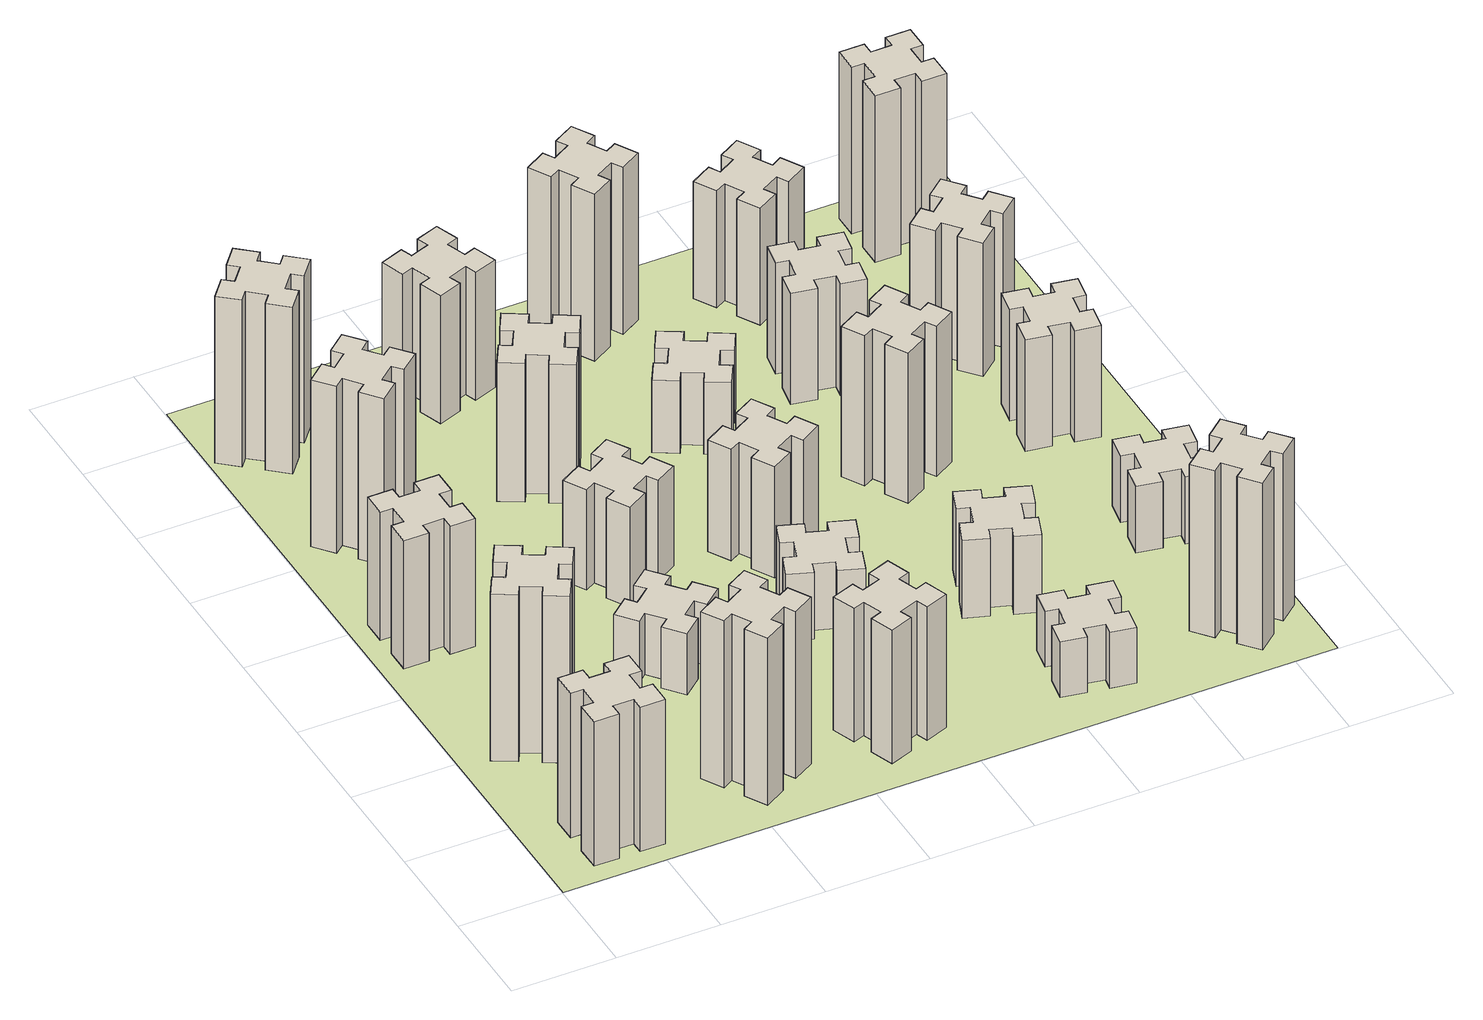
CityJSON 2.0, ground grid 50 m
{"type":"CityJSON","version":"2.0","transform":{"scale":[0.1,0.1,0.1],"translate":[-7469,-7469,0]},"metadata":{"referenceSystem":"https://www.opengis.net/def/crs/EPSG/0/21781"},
"CityObjects":{
"building1":{"type":"Building","attributes":{"class":"1000","function":"1000","usage":"1000","yearOfConstruction":2016,"roofType":"1000","measuredHeight":78,"storeysAboveGround":30,"storeysBelowGround":0},"geometry":[{"type":"Solid","lod":"1","boundaries":[[[[0,1,2,3,4,5,6,7,8,9,10,11,12,13,14,15,16,17,18,19]],[[17,16,20,21]],[[16,15,22,20]],[[15,14,23,22]],[[14,13,24,23]],[[13,12,25,24]],[[12,11,26,25]],[[11,10,27,26]],[[10,9,28,27]],[[9,8,29,28]],[[8,7,30,29]],[[7,6,31,30]],[[6,5,32,31]],[[5,4,33,32]],[[4,3,34,33]],[[3,2,35,34]],[[2,1,36,35]],[[1,0,37,36]],[[0,19,38,37]],[[19,18,39,38]],[[18,17,21,39]],[[24,25,26,27,28,29,30,31,32,33,34,35,36,37,38,39,21,20,22,23]]]]}]},
"building2":{"type":"Building","attributes":{"class":"1000","function":"1000","usage":"1000","yearOfConstruction":2016,"roofType":"1000","measuredHeight":90,"storeysAboveGround":30,"storeysBelowGround":0},"geometry":[{"type":"Solid","lod":"1","boundaries":[[[[40,41,42,43,44,45,46,47,48,49,50,51,52,53,54,55,56,57,58,59]],[[57,56,60,61]],[[56,55,62,60]],[[55,54,63,62]],[[54,53,64,63]],[[53,52,65,64]],[[52,51,66,65]],[[51,50,67,66]],[[50,49,68,67]],[[49,48,69,68]],[[48,47,70,69]],[[47,46,71,70]],[[46,45,72,71]],[[45,44,73,72]],[[44,43,74,73]],[[43,42,75,74]],[[42,41,76,75]],[[41,40,77,76]],[[40,59,78,77]],[[59,58,79,78]],[[58,57,61,79]],[[64,65,66,67,68,69,70,71,72,73,74,75,76,77,78,79,61,60,62,63]]]]}]},
"building3":{"type":"Building","attributes":{"class":"1000","function":"1000","usage":"1000","yearOfConstruction":2016,"roofType":"1000","measuredHeight":69,"storeysAboveGround":30,"storeysBelowGround":0},"geometry":[{"type":"Solid","lod":"1","boundaries":[[[[80,81,82,83,84,85,86,87,88,89,90,91,92,93,94,95,96,97,98,99]],[[97,96,100,101]],[[96,95,102,100]],[[95,94,103,102]],[[94,93,104,103]],[[93,92,105,104]],[[92,91,106,105]],[[91,90,107,106]],[[90,89,108,107]],[[89,88,109,108]],[[88,87,110,109]],[[87,86,111,110]],[[86,85,112,111]],[[85,84,113,112]],[[84,83,114,113]],[[83,82,115,114]],[[82,81,116,115]],[[81,80,117,116]],[[80,99,118,117]],[[99,98,119,118]],[[98,97,101,119]],[[104,105,106,107,108,109,110,111,112,113,114,115,116,117,118,119,101,100,102,103]]]]}]},
"building4":{"type":"Building","attributes":{"class":"1000","function":"1000","usage":"1000","yearOfConstruction":2016,"roofType":"1000","measuredHeight":90,"storeysAboveGround":30,"storeysBelowGround":0},"geometry":[{"type":"Solid","lod":"1","boundaries":[[[[120,121,122,123,124,125,126,127,128,129,130,131,132,133,134,135,136,137,138,139]],[[137,136,140,141]],[[136,135,142,140]],[[135,134,143,142]],[[134,133,144,143]],[[133,132,145,144]],[[132,131,146,145]],[[131,130,147,146]],[[130,129,148,147]],[[129,128,149,148]],[[128,127,150,149]],[[127,126,151,150]],[[126,125,152,151]],[[125,124,153,152]],[[124,123,154,153]],[[123,122,155,154]],[[122,121,156,155]],[[121,120,157,156]],[[120,139,158,157]],[[139,138,159,158]],[[138,137,141,159]],[[144,145,146,147,148,149,150,151,152,153,154,155,156,157,158,159,141,140,142,143]]]]}]},
"building5":{"type":"Building","attributes":{"class":"1000","function":"1000","usage":"1000","yearOfConstruction":2016,"roofType":"1000","measuredHeight":90,"storeysAboveGround":30,"storeysBelowGround":0},"geometry":[{"type":"Solid","lod":"1","boundaries":[[[[160,161,162,163,164,165,166,167,168,169,170,171,172,173,174,175,176,177,178,179]],[[177,176,180,181]],[[176,175,182,180]],[[175,174,183,182]],[[174,173,184,183]],[[173,172,185,184]],[[172,171,186,185]],[[171,170,187,186]],[[170,169,188,187]],[[169,168,189,188]],[[168,167,190,189]],[[167,166,191,190]],[[166,165,192,191]],[[165,164,193,192]],[[164,163,194,193]],[[163,162,195,194]],[[162,161,196,195]],[[161,160,197,196]],[[160,179,198,197]],[[179,178,199,198]],[[178,177,181,199]],[[184,185,186,187,188,189,190,191,192,193,194,195,196,197,198,199,181,180,182,183]]]]}]},
"building6":{"type":"Building","attributes":{"class":"1000","function":"1000","usage":"1000","yearOfConstruction":2016,"roofType":"1000","measuredHeight":90,"storeysAboveGround":30,"storeysBelowGround":0},"geometry":[{"type":"Solid","lod":"1","boundaries":[[[[200,201,202,203,204,205,206,207,208,209,210,211,212,213,214,215,216,217,218,219]],[[217,216,220,221]],[[216,215,222,220]],[[215,214,223,222]],[[214,213,224,223]],[[213,212,225,224]],[[212,211,226,225]],[[211,210,227,226]],[[210,209,228,227]],[[209,208,229,228]],[[208,207,230,229]],[[207,206,231,230]],[[206,205,232,231]],[[205,204,233,232]],[[204,203,234,233]],[[203,202,235,234]],[[202,201,236,235]],[[201,200,237,236]],[[200,219,238,237]],[[219,218,239,238]],[[218,217,221,239]],[[224,225,226,227,228,229,230,231,232,233,234,235,236,237,238,239,221,220,222,223]]]]}]},
"building7":{"type":"Building","attributes":{"class":"1000","function":"1000","usage":"1000","yearOfConstruction":2016,"roofType":"1000","measuredHeight":33,"storeysAboveGround":30,"storeysBelowGround":0},"geometry":[{"type":"Solid","lod":"1","boundaries":[[[[240,241,242,243,244,245,246,247,248,249,250,251,252,253,254,255,256,257,258,259]],[[257,256,260,261]],[[256,255,262,260]],[[255,254,263,262]],[[254,253,264,263]],[[253,252,265,264]],[[252,251,266,265]],[[251,250,267,266]],[[250,249,268,267]],[[249,248,269,268]],[[248,247,270,269]],[[247,246,271,270]],[[246,245,272,271]],[[245,244,273,272]],[[244,243,274,273]],[[243,242,275,274]],[[242,241,276,275]],[[241,240,277,276]],[[240,259,278,277]],[[259,258,279,278]],[[258,257,261,279]],[[264,265,266,267,268,269,270,271,272,273,274,275,276,277,278,279,261,260,262,263]]]]}]},
"building8":{"type":"Building","attributes":{"class":"1000","function":"1000","usage":"1000","yearOfConstruction":2016,"roofType":"1000","measuredHeight":54,"storeysAboveGround":30,"storeysBelowGround":0},"geometry":[{"type":"Solid","lod":"1","boundaries":[[[[280,281,282,283,284,285,286,287,288,289,290,291,292,293,294,295,296,297,298,299]],[[297,296,300,301]],[[296,295,302,300]],[[295,294,303,302]],[[294,293,304,303]],[[293,292,305,304]],[[292,291,306,305]],[[291,290,307,306]],[[290,289,308,307]],[[289,288,309,308]],[[288,287,310,309]],[[287,286,311,310]],[[286,285,312,311]],[[285,284,313,312]],[[284,283,314,313]],[[283,282,315,314]],[[282,281,316,315]],[[281,280,317,316]],[[280,299,318,317]],[[299,298,319,318]],[[298,297,301,319]],[[304,305,306,307,308,309,310,311,312,313,314,315,316,317,318,319,301,300,302,303]]]]}]},
"building9":{"type":"Building","attributes":{"class":"1000","function":"1000","usage":"1000","yearOfConstruction":2016,"roofType":"1000","measuredHeight":72,"storeysAboveGround":30,"storeysBelowGround":0},"geometry":[{"type":"Solid","lod":"1","boundaries":[[[[320,321,322,323,324,325,326,327,328,329,330,331,332,333,334,335,336,337,338,339]],[[337,336,340,341]],[[336,335,342,340]],[[335,334,343,342]],[[334,333,344,343]],[[333,332,345,344]],[[332,331,346,345]],[[331,330,347,346]],[[330,329,348,347]],[[329,328,349,348]],[[328,327,350,349]],[[327,326,351,350]],[[326,325,352,351]],[[325,324,353,352]],[[324,323,354,353]],[[323,322,355,354]],[[322,321,356,355]],[[321,320,357,356]],[[320,339,358,357]],[[339,338,359,358]],[[338,337,341,359]],[[344,345,346,347,348,349,350,351,352,353,354,355,356,357,358,359,341,340,342,343]]]]}]},
"building10":{"type":"Building","attributes":{"class":"1000","function":"1000","usage":"1000","yearOfConstruction":2016,"roofType":"1000","measuredHeight":75,"storeysAboveGround":30,"storeysBelowGround":0},"geometry":[{"type":"Solid","lod":"1","boundaries":[[[[360,361,362,363,364,365,366,367,368,369,370,371,372,373,374,375,376,377,378,379]],[[377,376,380,381]],[[376,375,382,380]],[[375,374,383,382]],[[374,373,384,383]],[[373,372,385,384]],[[372,371,386,385]],[[371,370,387,386]],[[370,369,388,387]],[[369,368,389,388]],[[368,367,390,389]],[[367,366,391,390]],[[366,365,392,391]],[[365,364,393,392]],[[364,363,394,393]],[[363,362,395,394]],[[362,361,396,395]],[[361,360,397,396]],[[360,379,398,397]],[[379,378,399,398]],[[378,377,381,399]],[[384,385,386,387,388,389,390,391,392,393,394,395,396,397,398,399,381,380,382,383]]]]}]},
"building11":{"type":"Building","attributes":{"class":"1000","function":"1000","usage":"1000","yearOfConstruction":2016,"roofType":"1000","measuredHeight":69,"storeysAboveGround":30,"storeysBelowGround":0},"geometry":[{"type":"Solid","lod":"1","boundaries":[[[[400,401,402,403,404,405,406,407,408,409,410,411,412,413,414,415,416,417,418,419]],[[417,416,420,421]],[[416,415,422,420]],[[415,414,423,422]],[[414,413,424,423]],[[413,412,425,424]],[[412,411,426,425]],[[411,410,427,426]],[[410,409,428,427]],[[409,408,429,428]],[[408,407,430,429]],[[407,406,431,430]],[[406,405,432,431]],[[405,404,433,432]],[[404,403,434,433]],[[403,402,435,434]],[[402,401,436,435]],[[401,400,437,436]],[[400,419,438,437]],[[419,418,439,438]],[[418,417,421,439]],[[424,425,426,427,428,429,430,431,432,433,434,435,436,437,438,439,421,420,422,423]]]]}]},
"building12":{"type":"Building","attributes":{"class":"1000","function":"1000","usage":"1000","yearOfConstruction":2016,"roofType":"1000","measuredHeight":36,"storeysAboveGround":30,"storeysBelowGround":0},"geometry":[{"type":"Solid","lod":"1","boundaries":[[[[440,441,442,443,444,445,446,447,448,449,450,451,452,453,454,455,456,457,458,459]],[[457,456,460,461]],[[456,455,462,460]],[[455,454,463,462]],[[454,453,464,463]],[[453,452,465,464]],[[452,451,466,465]],[[451,450,467,466]],[[450,449,468,467]],[[449,448,469,468]],[[448,447,470,469]],[[447,446,471,470]],[[446,445,472,471]],[[445,444,473,472]],[[444,443,474,473]],[[443,442,475,474]],[[442,441,476,475]],[[441,440,477,476]],[[440,459,478,477]],[[459,458,479,478]],[[458,457,461,479]],[[464,465,466,467,468,469,470,471,472,473,474,475,476,477,478,479,461,460,462,463]]]]}]},
"building13":{"type":"Building","attributes":{"class":"1000","function":"1000","usage":"1000","yearOfConstruction":2016,"roofType":"1000","measuredHeight":60,"storeysAboveGround":30,"storeysBelowGround":0},"geometry":[{"type":"Solid","lod":"1","boundaries":[[[[480,481,482,483,484,485,486,487,488,489,490,491,492,493,494,495,496,497,498,499]],[[497,496,500,501]],[[496,495,502,500]],[[495,494,503,502]],[[494,493,504,503]],[[493,492,505,504]],[[492,491,506,505]],[[491,490,507,506]],[[490,489,508,507]],[[489,488,509,508]],[[488,487,510,509]],[[487,486,511,510]],[[486,485,512,511]],[[485,484,513,512]],[[484,483,514,513]],[[483,482,515,514]],[[482,481,516,515]],[[481,480,517,516]],[[480,499,518,517]],[[499,498,519,518]],[[498,497,501,519]],[[504,505,506,507,508,509,510,511,512,513,514,515,516,517,518,519,501,500,502,503]]]]}]},
"building14":{"type":"Building","attributes":{"class":"1000","function":"1000","usage":"1000","yearOfConstruction":2016,"roofType":"1000","measuredHeight":39,"storeysAboveGround":30,"storeysBelowGround":0},"geometry":[{"type":"Solid","lod":"1","boundaries":[[[[520,521,522,523,524,525,526,527,528,529,530,531,532,533,534,535,536,537,538,539]],[[537,536,540,541]],[[536,535,542,540]],[[535,534,543,542]],[[534,533,544,543]],[[533,532,545,544]],[[532,531,546,545]],[[531,530,547,546]],[[530,529,548,547]],[[529,528,549,548]],[[528,527,550,549]],[[527,526,551,550]],[[526,525,552,551]],[[525,524,553,552]],[[524,523,554,553]],[[523,522,555,554]],[[522,521,556,555]],[[521,520,557,556]],[[520,539,558,557]],[[539,538,559,558]],[[538,537,541,559]],[[544,545,546,547,548,549,550,551,552,553,554,555,556,557,558,559,541,540,542,543]]]]}]},
"building15":{"type":"Building","attributes":{"class":"1000","function":"1000","usage":"1000","yearOfConstruction":2016,"roofType":"1000","measuredHeight":30,"storeysAboveGround":30,"storeysBelowGround":0},"geometry":[{"type":"Solid","lod":"1","boundaries":[[[[560,561,562,563,564,565,566,567,568,569,570,571,572,573,574,575,576,577,578,579]],[[577,576,580,581]],[[576,575,582,580]],[[575,574,583,582]],[[574,573,584,583]],[[573,572,585,584]],[[572,571,586,585]],[[571,570,587,586]],[[570,569,588,587]],[[569,568,589,588]],[[568,567,590,589]],[[567,566,591,590]],[[566,565,592,591]],[[565,564,593,592]],[[564,563,594,593]],[[563,562,595,594]],[[562,561,596,595]],[[561,560,597,596]],[[560,579,598,597]],[[579,578,599,598]],[[578,577,581,599]],[[584,585,586,587,588,589,590,591,592,593,594,595,596,597,598,599,581,580,582,583]]]]}]},
"building16":{"type":"Building","attributes":{"class":"1000","function":"1000","usage":"1000","yearOfConstruction":2016,"roofType":"1000","measuredHeight":90,"storeysAboveGround":30,"storeysBelowGround":0},"geometry":[{"type":"Solid","lod":"1","boundaries":[[[[600,601,602,603,604,605,606,607,608,609,610,611,612,613,614,615,616,617,618,619]],[[617,616,620,621]],[[616,615,622,620]],[[615,614,623,622]],[[614,613,624,623]],[[613,612,625,624]],[[612,611,626,625]],[[611,610,627,626]],[[610,609,628,627]],[[609,608,629,628]],[[608,607,630,629]],[[607,606,631,630]],[[606,605,632,631]],[[605,604,633,632]],[[604,603,634,633]],[[603,602,635,634]],[[602,601,636,635]],[[601,600,637,636]],[[600,619,638,637]],[[619,618,639,638]],[[618,617,621,639]],[[624,625,626,627,628,629,630,631,632,633,634,635,636,637,638,639,621,620,622,623]]]]}]},
"building17":{"type":"Building","attributes":{"class":"1000","function":"1000","usage":"1000","yearOfConstruction":2016,"roofType":"1000","measuredHeight":42,"storeysAboveGround":30,"storeysBelowGround":0},"geometry":[{"type":"Solid","lod":"1","boundaries":[[[[640,641,642,643,644,645,646,647,648,649,650,651,652,653,654,655,656,657,658,659]],[[657,656,660,661]],[[656,655,662,660]],[[655,654,663,662]],[[654,653,664,663]],[[653,652,665,664]],[[652,651,666,665]],[[651,650,667,666]],[[650,649,668,667]],[[649,648,669,668]],[[648,647,670,669]],[[647,646,671,670]],[[646,645,672,671]],[[645,644,673,672]],[[644,643,674,673]],[[643,642,675,674]],[[642,641,676,675]],[[641,640,677,676]],[[640,659,678,677]],[[659,658,679,678]],[[658,657,661,679]],[[664,665,666,667,668,669,670,671,672,673,674,675,676,677,678,679,661,660,662,663]]]]}]},
"building18":{"type":"Building","attributes":{"class":"1000","function":"1000","usage":"1000","yearOfConstruction":2016,"roofType":"1000","measuredHeight":81,"storeysAboveGround":30,"storeysBelowGround":0},"geometry":[{"type":"Solid","lod":"1","boundaries":[[[[680,681,682,683,684,685,686,687,688,689,690,691,692,693,694,695,696,697,698,699]],[[697,696,700,701]],[[696,695,702,700]],[[695,694,703,702]],[[694,693,704,703]],[[693,692,705,704]],[[692,691,706,705]],[[691,690,707,706]],[[690,689,708,707]],[[689,688,709,708]],[[688,687,710,709]],[[687,686,711,710]],[[686,685,712,711]],[[685,684,713,712]],[[684,683,714,713]],[[683,682,715,714]],[[682,681,716,715]],[[681,680,717,716]],[[680,699,718,717]],[[699,698,719,718]],[[698,697,701,719]],[[704,705,706,707,708,709,710,711,712,713,714,715,716,717,718,719,701,700,702,703]]]]}]},
"building19":{"type":"Building","attributes":{"class":"1000","function":"1000","usage":"1000","yearOfConstruction":2016,"roofType":"1000","measuredHeight":60,"storeysAboveGround":30,"storeysBelowGround":0},"geometry":[{"type":"Solid","lod":"1","boundaries":[[[[720,721,722,723,724,725,726,727,728,729,730,731,732,733,734,735,736,737,738,739]],[[737,736,740,741]],[[736,735,742,740]],[[735,734,743,742]],[[734,733,744,743]],[[733,732,745,744]],[[732,731,746,745]],[[731,730,747,746]],[[730,729,748,747]],[[729,728,749,748]],[[728,727,750,749]],[[727,726,751,750]],[[726,725,752,751]],[[725,724,753,752]],[[724,723,754,753]],[[723,722,755,754]],[[722,721,756,755]],[[721,720,757,756]],[[720,739,758,757]],[[739,738,759,758]],[[738,737,741,759]],[[744,745,746,747,748,749,750,751,752,753,754,755,756,757,758,759,741,740,742,743]]]]}]},
"building20":{"type":"Building","attributes":{"class":"1000","function":"1000","usage":"1000","yearOfConstruction":2016,"roofType":"1000","measuredHeight":90,"storeysAboveGround":30,"storeysBelowGround":0},"geometry":[{"type":"Solid","lod":"1","boundaries":[[[[760,761,762,763,764,765,766,767,768,769,770,771,772,773,774,775,776,777,778,779]],[[777,776,780,781]],[[776,775,782,780]],[[775,774,783,782]],[[774,773,784,783]],[[773,772,785,784]],[[772,771,786,785]],[[771,770,787,786]],[[770,769,788,787]],[[769,768,789,788]],[[768,767,790,789]],[[767,766,791,790]],[[766,765,792,791]],[[765,764,793,792]],[[764,763,794,793]],[[763,762,795,794]],[[762,761,796,795]],[[761,760,797,796]],[[760,779,798,797]],[[779,778,799,798]],[[778,777,781,799]],[[784,785,786,787,788,789,790,791,792,793,794,795,796,797,798,799,781,780,782,783]]]]}]},
"building21":{"type":"Building","attributes":{"class":"1000","function":"1000","usage":"1000","yearOfConstruction":2016,"roofType":"1000","measuredHeight":63,"storeysAboveGround":30,"storeysBelowGround":0},"geometry":[{"type":"Solid","lod":"1","boundaries":[[[[800,801,802,803,804,805,806,807,808,809,810,811,812,813,814,815,816,817,818,819]],[[817,816,820,821]],[[816,815,822,820]],[[815,814,823,822]],[[814,813,824,823]],[[813,812,825,824]],[[812,811,826,825]],[[811,810,827,826]],[[810,809,828,827]],[[809,808,829,828]],[[808,807,830,829]],[[807,806,831,830]],[[806,805,832,831]],[[805,804,833,832]],[[804,803,834,833]],[[803,802,835,834]],[[802,801,836,835]],[[801,800,837,836]],[[800,819,838,837]],[[819,818,839,838]],[[818,817,821,839]],[[824,825,826,827,828,829,830,831,832,833,834,835,836,837,838,839,821,820,822,823]]]]}]},
"building22":{"type":"Building","attributes":{"class":"1000","function":"1000","usage":"1000","yearOfConstruction":2016,"roofType":"1000","measuredHeight":36,"storeysAboveGround":30,"storeysBelowGround":0},"geometry":[{"type":"Solid","lod":"1","boundaries":[[[[840,841,842,843,844,845,846,847,848,849,850,851,852,853,854,855,856,857,858,859]],[[857,856,860,861]],[[856,855,862,860]],[[855,854,863,862]],[[854,853,864,863]],[[853,852,865,864]],[[852,851,866,865]],[[851,850,867,866]],[[850,849,868,867]],[[849,848,869,868]],[[848,847,870,869]],[[847,846,871,870]],[[846,845,872,871]],[[845,844,873,872]],[[844,843,874,873]],[[843,842,875,874]],[[842,841,876,875]],[[841,840,877,876]],[[840,859,878,877]],[[859,858,879,878]],[[858,857,861,879]],[[864,865,866,867,868,869,870,871,872,873,874,875,876,877,878,879,861,860,862,863]]]]}]},
"building23":{"type":"Building","attributes":{"class":"1000","function":"1000","usage":"1000","yearOfConstruction":2016,"roofType":"1000","measuredHeight":60,"storeysAboveGround":30,"storeysBelowGround":0},"geometry":[{"type":"Solid","lod":"1","boundaries":[[[[880,881,882,883,884,885,886,887,888,889,890,891,892,893,894,895,896,897,898,899]],[[897,896,900,901]],[[896,895,902,900]],[[895,894,903,902]],[[894,893,904,903]],[[893,892,905,904]],[[892,891,906,905]],[[891,890,907,906]],[[890,889,908,907]],[[889,888,909,908]],[[888,887,910,909]],[[887,886,911,910]],[[886,885,912,911]],[[885,884,913,912]],[[884,883,914,913]],[[883,882,915,914]],[[882,881,916,915]],[[881,880,917,916]],[[880,899,918,917]],[[899,898,919,918]],[[898,897,901,919]],[[904,905,906,907,908,909,910,911,912,913,914,915,916,917,918,919,901,900,902,903]]]]}]},
"building24":{"type":"Building","attributes":{"class":"1000","function":"1000","usage":"1000","yearOfConstruction":2016,"roofType":"1000","measuredHeight":72,"storeysAboveGround":30,"storeysBelowGround":0},"geometry":[{"type":"Solid","lod":"1","boundaries":[[[[920,921,922,923,924,925,926,927,928,929,930,931,932,933,934,935,936,937,938,939]],[[937,936,940,941]],[[936,935,942,940]],[[935,934,943,942]],[[934,933,944,943]],[[933,932,945,944]],[[932,931,946,945]],[[931,930,947,946]],[[930,929,948,947]],[[929,928,949,948]],[[928,927,950,949]],[[927,926,951,950]],[[926,925,952,951]],[[925,924,953,952]],[[924,923,954,953]],[[923,922,955,954]],[[922,921,956,955]],[[921,920,957,956]],[[920,939,958,957]],[[939,938,959,958]],[[938,937,941,959]],[[944,945,946,947,948,949,950,951,952,953,954,955,956,957,958,959,941,940,942,943]]]]}]},
"building25":{"type":"Building","attributes":{"class":"1000","function":"1000","usage":"1000","yearOfConstruction":2016,"roofType":"1000","measuredHeight":90,"storeysAboveGround":30,"storeysBelowGround":0},"geometry":[{"type":"Solid","lod":"1","boundaries":[[[[960,961,962,963,964,965,966,967,968,969,970,971,972,973,974,975,976,977,978,979]],[[977,976,980,981]],[[976,975,982,980]],[[975,974,983,982]],[[974,973,984,983]],[[973,972,985,984]],[[972,971,986,985]],[[971,970,987,986]],[[970,969,988,987]],[[969,968,989,988]],[[968,967,990,989]],[[967,966,991,990]],[[966,965,992,991]],[[965,964,993,992]],[[964,963,994,993]],[[963,962,995,994]],[[962,961,996,995]],[[961,960,997,996]],[[960,979,998,997]],[[979,978,999,998]],[[978,977,981,999]],[[984,985,986,987,988,989,990,991,992,993,994,995,996,997,998,999,981,980,982,983]]]]}]},
"landuse1":{"type":"LandUse","attributes":{"name":"plot1","function":"1010"},"geometry":[{"type":"MultiSurface","lod":"1","boundaries":[[[1000,1001,1002,1003]]]}]}
},
"vertices":[
[265,325,0],[265,225,0],[205,225,0],[205,105,0],[325,105,0],[325,165,0],[425,165,0],[425,105,0],[545,105,0],[545,225,0],[485,225,0],[485,325,0],[545,325,0],[545,445,0],[425,445,0],[425,385,0],[325,385,0],[325,445,0],[205,445,0],[205,325,0],[325,385,780],[325,445,780],[425,385,780],[425,445,780],[545,445,780],[545,325,780],[485,325,780],[485,225,780],[545,225,780],[545,105,780],[425,105,780],[425,165,780],[325,165,780],[325,105,780],[205,105,780],[205,225,780],[265,225,780],[265,325,780],[205,325,780],[205,445,780],
[277,945,0],[364,895,0],[334,843,0],[438,783,0],[498,887,0],[446,917,0],[496,1004,0],[548,974,0],[608,1078,0],[504,1138,0],[474,1086,0],[387,1136,0],[417,1188,0],[313,1248,0],[253,1144,0],[305,1114,0],[255,1027,0],[203,1057,0],[143,953,0],[247,893,0],[255,1027,900],[203,1057,900],[305,1114,900],[253,1144,900],[313,1248,900],[417,1188,900],[387,1136,900],[474,1086,900],[504,1138,900],[608,1078,900],[548,974,900],[496,1004,900],[446,917,900],[498,887,900],[438,783,900],[334,843,900],[364,895,900],[277,945,900],[247,893,900],[143,953,900],
[325,1965,0],[225,1965,0],[225,2025,0],[105,2025,0],[105,1905,0],[165,1905,0],[165,1805,0],[105,1805,0],[105,1685,0],[225,1685,0],[225,1745,0],[325,1745,0],[325,1685,0],[445,1685,0],[445,1805,0],[385,1805,0],[385,1905,0],[445,1905,0],[445,2025,0],[325,2025,0],[385,1905,690],[445,1905,690],[385,1805,690],[445,1805,690],[445,1685,690],[325,1685,690],[325,1745,690],[225,1745,690],[225,1685,690],[105,1685,690],[105,1805,690],[165,1805,690],[165,1905,690],[105,1905,690],[105,2025,690],[225,2025,690],[225,1965,690],[325,1965,690],[325,2025,690],[445,2025,690],
[492,2628,0],[427,2704,0],[473,2743,0],[396,2835,0],[304,2758,0],[343,2712,0],[266,2647,0],[228,2693,0],[136,2616,0],[213,2524,0],[259,2563,0],[323,2486,0],[277,2448,0],[354,2356,0],[446,2433,0],[408,2479,0],[484,2543,0],[523,2497,0],[615,2574,0],[538,2666,0],[484,2543,900],[523,2497,900],[408,2479,900],[446,2433,900],[354,2356,900],[277,2448,900],[323,2486,900],[259,2563,900],[213,2524,900],[136,2616,900],[228,2693,900],[266,2647,900],[343,2712,900],[304,2758,900],[396,2835,900],[473,2743,900],[427,2704,900],[492,2628,900],[538,2666,900],[615,2574,900],
[1127,255,0],[1214,305,0],[1244,253,0],[1348,313,0],[1288,417,0],[1236,387,0],[1186,474,0],[1238,504,0],[1178,608,0],[1074,548,0],[1104,496,0],[1017,446,0],[987,498,0],[883,438,0],[943,334,0],[995,364,0],[1045,277,0],[993,247,0],[1053,143,0],[1157,203,0],[1045,277,900],[993,247,900],[995,364,900],[943,334,900],[883,438,900],[987,498,900],[1017,446,900],[1104,496,900],[1074,548,900],[1178,608,900],[1238,504,900],[1186,474,900],[1236,387,900],[1288,417,900],[1348,313,900],[1244,253,900],[1214,305,900],[1127,255,900],[1157,203,900],[1053,143,900],
[384,3387,0],[308,3452,0],[346,3498,0],[254,3575,0],[177,3483,0],[223,3444,0],[159,3368,0],[113,3406,0],[36,3314,0],[128,3237,0],[166,3283,0],[243,3219,0],[204,3173,0],[296,3096,0],[373,3188,0],[327,3226,0],[392,3303,0],[438,3264,0],[515,3356,0],[423,3433,0],[392,3303,900],[438,3264,900],[327,3226,900],[373,3188,900],[296,3096,900],[204,3173,900],[243,3219,900],[166,3283,900],[128,3237,900],[36,3314,900],[113,3406,900],[159,3368,900],[223,3444,900],[177,3483,900],[254,3575,900],[346,3498,900],[308,3452,900],[384,3387,900],[423,3433,900],[515,3356,900],
[1083,1332,0],[1006,1267,0],[968,1313,0],[876,1236,0],[953,1144,0],[999,1183,0],[1063,1106,0],[1017,1068,0],[1094,976,0],[1186,1053,0],[1148,1099,0],[1224,1163,0],[1263,1117,0],[1355,1194,0],[1278,1286,0],[1232,1248,0],[1167,1324,0],[1213,1363,0],[1136,1455,0],[1044,1378,0],[1167,1324,330],[1213,1363,330],[1232,1248,330],[1278,1286,330],[1355,1194,330],[1263,1117,330],[1224,1163,330],[1148,1099,330],[1186,1053,330],[1094,976,330],[1017,1068,330],[1063,1106,330],[999,1183,330],[953,1144,330],[876,1236,330],[968,1313,330],[1006,1267,330],[1083,1332,330],[1044,1378,330],[1136,1455,330],
[1336,1867,0],[1286,1954,0],[1338,1984,0],[1278,2088,0],[1174,2028,0],[1204,1976,0],[1117,1926,0],[1087,1978,0],[983,1918,0],[1043,1814,0],[1095,1844,0],[1145,1757,0],[1093,1727,0],[1153,1623,0],[1257,1683,0],[1227,1735,0],[1314,1785,0],[1344,1733,0],[1448,1793,0],[1388,1897,0],[1314,1785,540],[1344,1733,540],[1227,1735,540],[1257,1683,540],[1153,1623,540],[1093,1727,540],[1145,1757,540],[1095,1844,540],[1043,1814,540],[983,1918,540],[1087,1978,540],[1117,1926,540],[1204,1976,540],[1174,2028,540],[1278,2088,540],[1338,1984,540],[1286,1954,540],[1336,1867,540],[1388,1897,540],[1448,1793,540],
[1765,496,0],[1671,462,0],[1650,518,0],[1537,477,0],[1579,364,0],[1635,385,0],[1669,291,0],[1613,270,0],[1654,157,0],[1767,199,0],[1746,255,0],[1840,289,0],[1860,233,0],[1973,274,0],[1932,387,0],[1876,366,0],[1842,460,0],[1898,480,0],[1857,593,0],[1744,552,0],[1842,460,720],[1898,480,720],[1876,366,720],[1932,387,720],[1973,274,720],[1860,233,720],[1840,289,720],[1746,255,720],[1767,199,720],[1654,157,720],[1613,270,720],[1669,291,720],[1635,385,720],[1579,364,720],[1537,477,720],[1650,518,720],[1671,462,720],[1765,496,720],[1744,552,720],[1857,593,720],
[1314,2666,0],[1227,2716,0],[1257,2768,0],[1153,2828,0],[1093,2724,0],[1145,2694,0],[1095,2607,0],[1043,2637,0],[983,2533,0],[1087,2473,0],[1117,2525,0],[1204,2475,0],[1174,2423,0],[1278,2363,0],[1338,2467,0],[1286,2497,0],[1336,2584,0],[1388,2554,0],[1448,2658,0],[1344,2718,0],[1336,2584,750],[1388,2554,750],[1286,2497,750],[1338,2467,750],[1278,2363,750],[1174,2423,750],[1204,2475,750],[1117,2525,750],[1087,2473,750],[983,2533,750],[1043,2637,750],[1095,2607,750],[1145,2694,750],[1093,2724,750],[1153,2828,750],[1257,2768,750],[1227,2716,750],[1314,2666,750],[1344,2718,750],[1448,2658,750],
[1125,3456,0],[1031,3422,0],[1010,3478,0],[897,3437,0],[939,3324,0],[995,3345,0],[1029,3251,0],[973,3230,0],[1014,3117,0],[1127,3159,0],[1106,3215,0],[1200,3249,0],[1220,3193,0],[1333,3234,0],[1292,3347,0],[1236,3326,0],[1202,3420,0],[1258,3440,0],[1217,3553,0],[1104,3512,0],[1202,3420,690],[1258,3440,690],[1236,3326,690],[1292,3347,690],[1333,3234,690],[1220,3193,690],[1200,3249,690],[1106,3215,690],[1127,3159,690],[1014,3117,690],[973,3230,690],[1029,3251,690],[995,3345,690],[939,3324,690],[897,3437,690],[1010,3478,690],[1031,3422,690],[1125,3456,690],[1104,3512,690],[1217,3553,690],
[1771,1129,0],[1865,1095,0],[1844,1039,0],[1957,997,0],[1998,1110,0],[1942,1131,0],[1976,1225,0],[2032,1204,0],[2073,1317,0],[1960,1358,0],[1940,1302,0],[1846,1336,0],[1867,1392,0],[1754,1433,0],[1713,1320,0],[1769,1300,0],[1735,1206,0],[1679,1227,0],[1637,1114,0],[1750,1073,0],[1735,1206,360],[1679,1227,360],[1769,1300,360],[1713,1320,360],[1754,1433,360],[1867,1392,360],[1846,1336,360],[1940,1302,360],[1960,1358,360],[2073,1317,360],[2032,1204,360],[1976,1225,360],[1942,1131,360],[1998,1110,360],[1957,997,360],[1844,1039,360],[1865,1095,360],[1771,1129,360],[1750,1073,360],[1637,1114,360],
[1976,1767,0],[1926,1854,0],[1978,1884,0],[1918,1988,0],[1814,1928,0],[1844,1876,0],[1757,1826,0],[1727,1878,0],[1623,1818,0],[1683,1714,0],[1735,1744,0],[1785,1657,0],[1733,1627,0],[1793,1523,0],[1897,1583,0],[1867,1635,0],[1954,1685,0],[1984,1633,0],[2088,1693,0],[2028,1797,0],[1954,1685,600],[1984,1633,600],[1867,1635,600],[1897,1583,600],[1793,1523,600],[1733,1627,600],[1785,1657,600],[1735,1744,600],[1683,1714,600],[1623,1818,600],[1727,1878,600],[1757,1826,600],[1844,1876,600],[1814,1928,600],[1918,1988,600],[1978,1884,600],[1926,1854,600],[1976,1767,600],[2028,1797,600],[2088,1693,600],
[2026,2497,0],[2076,2584,0],[2128,2554,0],[2188,2658,0],[2084,2718,0],[2054,2666,0],[1967,2716,0],[1997,2768,0],[1893,2828,0],[1833,2724,0],[1885,2694,0],[1835,2607,0],[1783,2637,0],[1723,2533,0],[1827,2473,0],[1857,2525,0],[1944,2475,0],[1914,2423,0],[2018,2363,0],[2078,2467,0],[1944,2475,390],[1914,2423,390],[1857,2525,390],[1827,2473,390],[1723,2533,390],[1783,2637,390],[1835,2607,390],[1885,2694,390],[1833,2724,390],[1893,2828,390],[1997,2768,390],[1967,2716,390],[2054,2666,390],[2084,2718,390],[2188,2658,390],[2128,2554,390],[2076,2584,390],[2026,2497,390],[2078,2467,390],[2018,2363,390],
[2596,444,0],[2578,345,0],[2519,356,0],[2498,237,0],[2617,217,0],[2627,276,0],[2725,258,0],[2715,199,0],[2833,178,0],[2854,297,0],[2795,307,0],[2812,405,0],[2871,395,0],[2892,513,0],[2774,534,0],[2764,475,0],[2665,492,0],[2676,551,0],[2557,572,0],[2537,454,0],[2665,492,300],[2676,551,300],[2764,475,300],[2774,534,300],[2892,513,300],[2871,395,300],[2812,405,300],[2795,307,300],[2854,297,300],[2833,178,300],[2715,199,300],[2725,258,300],[2627,276,300],[2617,217,300],[2498,237,300],[2519,356,300],[2578,345,300],[2596,444,300],[2537,454,300],[2557,572,300],
[1844,3556,0],[1757,3506,0],[1727,3558,0],[1623,3498,0],[1683,3394,0],[1735,3424,0],[1785,3337,0],[1733,3307,0],[1793,3203,0],[1897,3263,0],[1867,3315,0],[1954,3365,0],[1984,3313,0],[2088,3373,0],[2028,3477,0],[1976,3447,0],[1926,3534,0],[1978,3564,0],[1918,3668,0],[1814,3608,0],[1926,3534,900],[1978,3564,900],[1976,3447,900],[2028,3477,900],[2088,3373,900],[1984,3313,900],[1954,3365,900],[1867,3315,900],[1897,3263,900],[1793,3203,900],[1733,3307,900],[1785,3337,900],[1735,3424,900],[1683,3394,900],[1623,3498,900],[1727,3558,900],[1757,3506,900],[1844,3556,900],[1814,3608,900],[1918,3668,900],
[2682,931,0],[2716,1025,0],[2772,1004,0],[2813,1117,0],[2700,1158,0],[2680,1102,0],[2586,1136,0],[2607,1192,0],[2494,1233,0],[2453,1120,0],[2509,1100,0],[2475,1006,0],[2419,1027,0],[2377,914,0],[2490,873,0],[2511,929,0],[2605,895,0],[2584,839,0],[2697,797,0],[2738,910,0],[2605,895,420],[2584,839,420],[2511,929,420],[2490,873,420],[2377,914,420],[2419,1027,420],[2475,1006,420],[2509,1100,420],[2453,1120,420],[2494,1233,420],[2607,1192,420],[2586,1136,420],[2680,1102,420],[2700,1158,420],[2813,1117,420],[2772,1004,420],[2716,1025,420],[2682,931,420],[2738,910,420],[2697,797,420],
[2475,1944,0],[2525,1857,0],[2473,1827,0],[2533,1723,0],[2637,1783,0],[2607,1835,0],[2694,1885,0],[2724,1833,0],[2828,1893,0],[2768,1997,0],[2716,1967,0],[2666,2054,0],[2718,2084,0],[2658,2188,0],[2554,2128,0],[2584,2076,0],[2497,2026,0],[2467,2078,0],[2363,2018,0],[2423,1914,0],[2497,2026,810],[2467,2078,810],[2584,2076,810],[2554,2128,810],[2658,2188,810],[2718,2084,810],[2666,2054,810],[2716,1967,810],[2768,1997,810],[2828,1893,810],[2724,1833,810],[2694,1885,810],[2607,1835,810],[2637,1783,810],[2533,1723,810],[2473,1827,810],[2525,1857,810],[2475,1944,810],[2423,1914,810],[2363,2018,810],
[2664,2795,0],[2565,2812,0],[2576,2871,0],[2457,2892,0],[2437,2774,0],[2496,2764,0],[2478,2665,0],[2419,2676,0],[2398,2557,0],[2517,2537,0],[2527,2596,0],[2625,2578,0],[2615,2519,0],[2733,2498,0],[2754,2617,0],[2695,2627,0],[2712,2725,0],[2771,2715,0],[2792,2833,0],[2674,2854,0],[2712,2725,600],[2771,2715,600],[2695,2627,600],[2754,2617,600],[2733,2498,600],[2615,2519,600],[2625,2578,600],[2527,2596,600],[2517,2537,600],[2398,2557,600],[2419,2676,600],[2478,2665,600],[2496,2764,600],[2437,2774,600],[2457,2892,600],[2576,2871,600],[2565,2812,600],[2664,2795,600],[2674,2854,600],[2792,2833,600],
[3468,259,0],[3544,323,0],[3583,277,0],[3675,354,0],[3598,446,0],[3552,408,0],[3487,484,0],[3533,523,0],[3456,615,0],[3364,538,0],[3403,492,0],[3326,427,0],[3288,473,0],[3196,396,0],[3273,304,0],[3319,343,0],[3383,266,0],[3337,228,0],[3414,136,0],[3506,213,0],[3383,266,900],[3337,228,900],[3319,343,900],[3273,304,900],[3196,396,900],[3288,473,900],[3326,427,900],[3403,492,900],[3364,538,900],[3456,615,900],[3533,523,900],[3487,484,900],[3552,408,900],[3598,446,900],[3675,354,900],[3583,277,900],[3544,323,900],[3468,259,900],[3506,213,900],[3414,136,900],
[2716,3347,0],[2666,3434,0],[2718,3464,0],[2658,3568,0],[2554,3508,0],[2584,3456,0],[2497,3406,0],[2467,3458,0],[2363,3398,0],[2423,3294,0],[2475,3324,0],[2525,3237,0],[2473,3207,0],[2533,3103,0],[2637,3163,0],[2607,3215,0],[2694,3265,0],[2724,3213,0],[2828,3273,0],[2768,3377,0],[2694,3265,630],[2724,3213,630],[2607,3215,630],[2637,3163,630],[2533,3103,630],[2473,3207,630],[2525,3237,630],[2475,3324,630],[2423,3294,630],[2363,3398,630],[2467,3458,630],[2497,3406,630],[2584,3456,630],[2554,3508,630],[2658,3568,630],[2718,3464,630],[2666,3434,630],[2716,3347,630],[2768,3377,630],[2828,3273,630],
[3367,1016,0],[3465,998,0],[3455,939,0],[3573,918,0],[3594,1037,0],[3535,1047,0],[3552,1145,0],[3611,1135,0],[3632,1253,0],[3514,1274,0],[3504,1215,0],[3405,1232,0],[3416,1291,0],[3297,1312,0],[3277,1194,0],[3336,1184,0],[3318,1085,0],[3259,1096,0],[3238,977,0],[3357,957,0],[3318,1085,360],[3259,1096,360],[3336,1184,360],[3277,1194,360],[3297,1312,360],[3416,1291,360],[3405,1232,360],[3504,1215,360],[3514,1274,360],[3632,1253,360],[3611,1135,360],[3552,1145,360],[3535,1047,360],[3594,1037,360],[3573,918,360],[3455,939,360],[3465,998,360],[3367,1016,360],[3357,957,360],[3238,977,360],
[3267,1856,0],[3365,1838,0],[3355,1779,0],[3473,1758,0],[3494,1877,0],[3435,1887,0],[3452,1985,0],[3511,1975,0],[3532,2093,0],[3414,2114,0],[3404,2055,0],[3305,2072,0],[3316,2131,0],[3197,2152,0],[3177,2034,0],[3236,2024,0],[3218,1925,0],[3159,1936,0],[3138,1817,0],[3257,1797,0],[3218,1925,600],[3159,1936,600],[3236,2024,600],[3177,2034,600],[3197,2152,600],[3316,2131,600],[3305,2072,600],[3404,2055,600],[3414,2114,600],[3532,2093,600],[3511,1975,600],[3452,1985,600],[3435,1887,600],[3494,1877,600],[3473,1758,600],[3355,1779,600],[3365,1838,600],[3267,1856,600],[3257,1797,600],[3138,1817,600],
[3119,2563,0],[3183,2486,0],[3137,2448,0],[3214,2356,0],[3306,2433,0],[3268,2479,0],[3344,2543,0],[3383,2497,0],[3475,2574,0],[3398,2666,0],[3352,2628,0],[3287,2704,0],[3333,2743,0],[3256,2835,0],[3164,2758,0],[3203,2712,0],[3126,2647,0],[3088,2693,0],[2996,2616,0],[3073,2524,0],[3126,2647,720],[3088,2693,720],[3203,2712,720],[3164,2758,720],[3256,2835,720],[3333,2743,720],[3287,2704,720],[3352,2628,720],[3398,2666,720],[3475,2574,720],[3383,2497,720],[3344,2543,720],[3268,2479,720],[3306,2433,720],[3214,2356,720],[3137,2448,720],[3183,2486,720],[3119,2563,720],[3073,2524,720],[2996,2616,720],
[3285,3325,0],[3385,3325,0],[3385,3265,0],[3505,3265,0],[3505,3385,0],[3445,3385,0],[3445,3485,0],[3505,3485,0],[3505,3605,0],[3385,3605,0],[3385,3545,0],[3285,3545,0],[3285,3605,0],[3165,3605,0],[3165,3485,0],[3225,3485,0],[3225,3385,0],[3165,3385,0],[3165,3265,0],[3285,3265,0],[3225,3385,900],[3165,3385,900],[3225,3485,900],[3165,3485,900],[3165,3605,900],[3285,3605,900],[3285,3545,900],[3385,3545,900],[3385,3605,900],[3505,3605,900],[3505,3485,900],[3445,3485,900],[3445,3385,900],[3505,3385,900],[3505,3265,900],[3385,3265,900],[3385,3325,900],[3285,3325,900],[3285,3265,900],[3165,3265,900],
[5,3705,0],[3705,3705,0],[3705,5,0],[5,5,0]
]}
